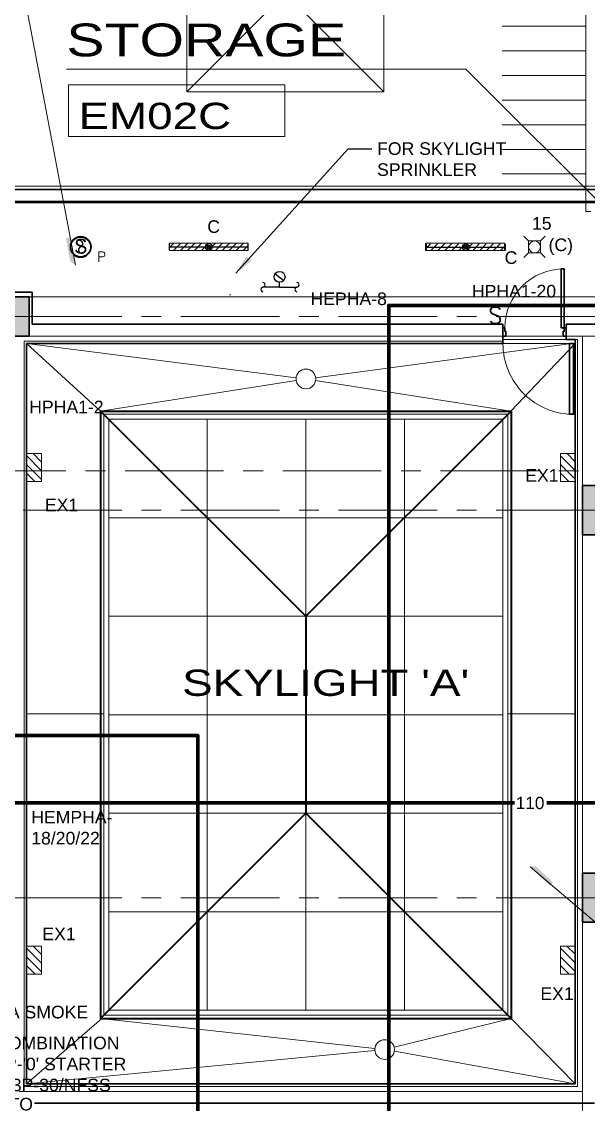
# Model space of a CAD drawing. Header units: inches. Extents: x -35176 to 0, y -3216 to 2257.
# Drawn here: x -23214 to -22869, y 541 to 1201 of the extents above; entities that cross this region are included whole.
import ezdxf
from ezdxf import colors
from ezdxf.entities.mleader import LeaderData, LeaderLine
from ezdxf.enums import TextEntityAlignment as Align
from ezdxf.math import Vec2, Vec3

# ---------------------------------------------------------------- set-up
doc = ezdxf.new("R2010")
doc.units = ezdxf.units.IN
doc.header["$LTSCALE"] = 48
doc.header["$MEASUREMENT"] = 0
doc.linetypes.add('A114$0$CENTER', pattern=[2, 1.25, -0.25, 0.25, -0.25])
doc.linetypes.add('HIDDEN', pattern=[0.375, 0.25, -0.125])
for name, color, linetype in [('0 @ 48', 7, 'Continuous'), ('0 @ 96', 7, 'Continuous'), ('A114$0$A-ANNO-PATT-13-14', 8, 'Continuous'), ('A114$0$A-ANNO-TEXT', 8, 'Continuous'), ('A114$0$A-AREA-IDEN', 8, 'Continuous'), ('A114$0$A-COLS-COLS13-14', 8, 'Continuous'), ('A114$0$A-DOOR', 8, 'Continuous'), ('A114$0$A-DOOR-FRAM', 8, 'Continuous'), ('A114$0$A-FLOR-SLAB', 8, 'Continuous'), ('A114$0$A-GRID-GRDP0-15', 8, 'Continuous'), ('A114$0$A-ROOF-CRTS', 8, 'Continuous'), ('A114$0$A-ROOF-RFDR', 8, 'Continuous'), ('A114$0$A-ROOF-SKYL', 8, 'Continuous'), ('A114$0$A-TRELLIS-FRAME', 8, 'Continuous'), ('A114$0$A-TRELLIS-FRAME-13-14_floor', 8, 'Continuous'), ('A114$0$A-TRELLIS-FRAME-15th_plan', 8, 'Continuous'), ('A114$0$A-WALL-FULL-EXTR', 8, 'Continuous'), ('A114$0$A-WALL-FULL-INTR', 8, 'Continuous'), ('A114$0$S-BEAM', 8, 'Continuous'), ('A114$0$tower crane', 8, 'Continuous'), ('A614$0$A-ROOF-SKYL', 8, 'Continuous'), ('A614$0$br614 - E-Lite', 3, 'Continuous'), ('A614$0$Level 30', 8, 'Continuous'), ('A614$0$Level 37', 8, 'Continuous'), ('E-Anno-Note', 6, 'Continuous'), ('E-Anno-Note-Lighting', 6, 'Continuous'), ('E-FIRE', 234, 'Continuous'), ('E-Lite', 53, 'Continuous'), ('E-Lite-Emer', 13, 'Continuous'), ('E-Lite-Exit', 13, 'Continuous'), ('E-Lite-Swch @ 96', 53, 'Continuous'), ('E-TEXT', 6, 'Continuous'), ('G-Anno', 6, 'Continuous'), ('M-Anno', 6, 'Continuous'), ('M-Anno-Note', 6, 'Continuous'), ('M-HVAC-text', 6, 'Continuous'), ('XREF', 7, 'Continuous')]:
    doc.layers.add(name, color=color, linetype=linetype)
doc.layers.add('E-Fire-Covr', color=240, linetype='Continuous', lineweight=70, plot=False)
doc.styles.add('A114$0$Arial', font='arial.ttf', dxfattribs={"height": 0.076839})
doc.styles.add('A114$0$style-Arial', font='arial.ttf')
doc.styles.add('A614$0$style-Arial', font='arial.ttf')
doc.styles.add('M08', font='arial.ttf', dxfattribs={"height": 7.68})
doc.styles.add('MAMEP ANNO', font='arial.ttf', dxfattribs={"height": 0.101562})
doc.styles.get("Standard").update_dxf_attribs({"font": 'simplex.shx'})
doc.dimstyles.new('STANDARD$7', dxfattribs={"dimtxt": 0.18, "dimasz": 0.125, "dimexe": 0.18, "dimexo": 0.06, "dimgap": 0.09, "dimtad": 0, "dimtih": 1, "dimtoh": 1, "dimdec": 4, "dimzin": 0, "dimdsep": 46, "dimtxsty": 'Standard', "dimcen": 0.09, "dimadec": 0, "dimazin": 0, "dimtfac": 1, "dimtdec": 4, "dimtofl": 0, "dimtmove": 0, "dimatfit": 3, "dimfxl": 1, "dimtolj": 1, "dimtzin": 0, "dimarcsym": 0})

# ---------------------------------------------------------------- blocks, each defined once
blk = doc.blocks.new('A114')
at = {"layer": 'A114$0$A-ANNO-PATT-13-14', "lineweight": 30, "extrusion": (0, 0, -1)}
blk.add_solid([(23209.0239, 1009.1489, 0), (23209.0239, 1033.1489, 0), (23233.0239, 1009.1489, 0), (23233.0239, 1033.1489, 0)], dxfattribs=at)
at = {"layer": 'A114$0$A-ANNO-PATT-13-14', "lineweight": 30}
for points in [[(-22872.0236, 918.1574), (-22860.0236, 918.1574), (-22872.0236, 888.1574), (-22860.0236, 888.1574)], [(-22872.0236, 682.1574), (-22860.0236, 682.1574), (-22872.0236, 652.1574), (-22860.0236, 652.1574)]]:
    blk.add_solid(points, dxfattribs=at)
at = {"layer": 'A114$0$A-ANNO-TEXT', "lineweight": 0, "flags": 128}
blk.add_lwpolyline([(-22815.1126, 631.9644), (-22840.3959, 631.9644), (-22904.0024, 685.9367)], dxfattribs=at)
at = {"layer": 'A114$0$A-ANNO-TEXT', "lineweight": 0, "extrusion": (0, 0, -1)}
blk.add_solid([(22904.3546, 686.2355), (22891.8241, 674.6058), (22900.405, 686.1689), (22890.0333, 676.5429)], dxfattribs=at)
blk.add_solid([(22904.3546, 686.2355), (22891.8241, 674.6058), (22900.405, 686.1689), (22890.0333, 676.5429)], dxfattribs=at)
at = {"layer": 'A114$0$A-AREA-IDEN', "lineweight": 13}
blk.add_line((-23186.2902, 1171.8746), (-23008.1534, 1171.8746), dxfattribs=at)
at = {"layer": 'A114$0$A-AREA-IDEN', "lineweight": 0}
for p in [(-23008.1534, 1171.8746), (-22812.9091, 1041.6041)]:
    blk.add_line(p, (-22943.1201, 1171.8746), dxfattribs=at)
at = {"layer": 'A114$0$A-AREA-IDEN', "lineweight": 0, "flags": 128}
blk.add_lwpolyline([(-23186.2902, 1339.4067), (-23235.3884, 1339.4067), (-23180.8203, 1052.5095)], dxfattribs=at)
at = {"layer": 'A114$0$A-AREA-IDEN', "lineweight": 0}
blk.add_solid([(-23180.8203, 1052.5095), (-23184.0146, 1069.3042), (-23183.9612, 1054.905), (-23186.6052, 1068.8062)], dxfattribs=at)
blk.add_solid([(-23180.8203, 1052.5095), (-23184.0146, 1069.3042), (-23183.9612, 1054.905), (-23186.6052, 1068.8062)], dxfattribs=at)
at = {"layer": 'A114$0$A-AREA-IDEN', "lineweight": 13}
blk.add_3dface([(-23185.0904, 1162.3578), (-23053.2141, 1162.3578), (-23053.2141, 1130.8283), (-23185.0904, 1130.8283)], dxfattribs=at)
at = {"layer": 'A114$0$A-COLS-COLS13-14', "lineweight": 0}
for p, q in [((-23193.0239, 1021.1697, 0), (-23249.0239, 1021.1697, 0)), ((-23192.2739, 1021.1697, 0), (-23248.2739, 1021.1697, 0)), ((-23233.6783, 667.1544), (-23206.1469, 667.1544)), ((-22888.1237, 667.1544), (-22841.3992, 667.1544))]:
    blk.add_line(p, q, dxfattribs=at)
at = {"layer": 'A114$0$A-COLS-COLS13-14', "lineweight": 30}
for points in [[(-23233.0239, 1033.1489, 0), (-23209.0239, 1033.1489, 0), (-23209.0239, 1009.1489, 0), (-23233.0239, 1009.1489, 0)], [(-22872.0236, 918.1574), (-22860.0236, 918.1574), (-22860.0236, 888.1574), (-22872.0236, 888.1574)], [(-22872.0236, 682.1574), (-22860.0236, 682.1574), (-22860.0236, 652.1574), (-22872.0236, 652.1574)]]:
    blk.add_3dface(points, dxfattribs=at)
at = {"layer": 'A114$0$A-DOOR', "lineweight": 0, "extrusion": (0, 0, -1)}
blk.add_arc((22883.2719, 1014.2343), 36, 0, 90, dxfattribs=at)
at = {"layer": 'A114$0$A-DOOR', "lineweight": 0}
blk.add_arc((-22877.4527, 1004.672), 43.0707, 180, 270.7797849, dxfattribs=at)
at = {"layer": 'A114$0$A-DOOR', "lineweight": 30}
for points in [[(-22883.2719, 1050.2343), (-22885.0219, 1050.2343), (-22885.0219, 1014.2343), (-22883.2719, 1014.2343)], [(-22879.9527, 1004.672), (-22877.4527, 1004.672), (-22877.4527, 961.672), (-22879.9527, 961.672)]]:
    blk.add_3dface(points, dxfattribs=at)
at = {"layer": 'A114$0$A-DOOR-FRAM', "lineweight": 30}
for p, q in [((-22920.5233, 1014.2345), (-22919.2723, 1014.2345)), ((-22920.5233, 1014.2345), (-22920.5233, 1013.8595)), ((-22920.5233, 1009.2345), (-22920.5233, 1009.6095)), ((-22918.6468, 1009.2345), (-22920.5233, 1009.2345)), ((-22919.2723, 1014.2345), (-22919.2723, 1012.2341)), ((-22919.2723, 1012.2341), (-22918.6468, 1012.2341)), ((-22918.6468, 1012.2341), (-22918.6468, 1009.2345)), ((-22883.2723, 1012.2341), (-22883.8978, 1012.2341)), ((-22883.8978, 1012.2341), (-22883.8978, 1009.2345)), ((-22883.8978, 1009.2345), (-22882.0213, 1009.2345)), ((-22882.0213, 1014.2345), (-22883.2723, 1014.2345)), ((-22883.2723, 1014.2345), (-22883.2723, 1012.2341)), ((-22882.0213, 1014.2345), (-22882.0213, 1013.8595)), ((-22882.0213, 1009.2345), (-22882.0213, 1009.6095))]:
    blk.add_line(p, q, dxfattribs=at)
at = {"layer": 'A114$0$A-DOOR-FRAM', "lineweight": 13}
for p, q in [((-22920.5233, 1013.8595), (-22920.3732, 1013.8595)), ((-22920.3732, 1009.6095), (-22920.5233, 1009.6095)), ((-22920.3732, 1014.0844), (-22919.4224, 1014.0844)), ((-22920.3732, 1014.0844), (-22920.3732, 1013.8595)), ((-22920.3732, 1009.3846), (-22920.3732, 1009.6095)), ((-22918.7969, 1009.3846), (-22920.3732, 1009.3846)), ((-22919.4224, 1014.0844), (-22919.4224, 1012.084)), ((-22919.4224, 1012.084), (-22918.7969, 1012.084)), ((-22918.7969, 1012.084), (-22918.7969, 1009.3846)), ((-22883.1222, 1012.084), (-22883.7477, 1012.084)), ((-22883.7477, 1012.084), (-22883.7477, 1009.3846)), ((-22883.7477, 1009.3846), (-22882.1714, 1009.3846)), ((-22882.1714, 1014.0844), (-22883.1222, 1014.0844)), ((-22883.1222, 1014.0844), (-22883.1222, 1012.084)), ((-22882.1714, 1014.0844), (-22882.1714, 1013.8595)), ((-22882.0213, 1013.8595), (-22882.1714, 1013.8595)), ((-22882.1714, 1009.3846), (-22882.1714, 1009.6095)), ((-22882.1714, 1009.6095), (-22882.0213, 1009.6095))]:
    blk.add_line(p, q, dxfattribs=at)
at = {"layer": 'A114$0$A-FLOR-SLAB', "lineweight": 0}
for p, q in [((-22922.8336, 1090.4865), (-23358.3986, 1090.4893)), ((-21420.5352, 1090.4901), (-22924.8335, 1090.4901))]:
    blk.add_line(p, q, dxfattribs=at)
at = {"layer": 'A114$0$A-GRID-GRDP0-15', "linetype": 'A114$0$CENTER', "lineweight": 0}
for p, q in [((-23884.5631, 1021.1697), (-20452.7577, 1021.1697)), ((-24110.5721, 927.1574), (-20437.5384, 927.1574)), ((-23884.5631, 903.1574), (-20364.9322, 903.1574)), ((-23884.5631, 667.1574), (-20368.7317, 667.1574))]:
    blk.add_line(p, q, dxfattribs=at)
at = {"layer": 'A114$0$A-ROOF-CRTS', "lineweight": 0}
for p, q in [((-23210.5236, 1004.672), (-23165.4371, 963.6034)), ((-23046.4262, 983.899), (-23210.5236, 1004.672)), ((-23034.5739, 983.915), (-22878.7027, 1004.672)), ((-22876.4527, 1004.672), (-22915.6161, 963.6034)), ((-23165.4371, 963.6034), (-23046.4017, 982.2184)), ((-22915.6161, 963.6034), (-23034.5954, 982.2106)), ((-23163.5233, 779.1713), (-23210.5236, 779.1713)), ((-22917.5233, 779.1713), (-22876.5233, 779.1713)), ((-23210.5236, 553.6713), (-23164.6864, 593.6034)), ((-22998.4876, 575.2911), (-23165.5233, 593.6034)), ((-22986.6974, 576.0722), (-22915.5233, 593.6034)), ((-22915.5678, 593.6034), (-22876.5231, 553.6707)), ((-22998.4958, 574.0628), (-23210.5236, 553.6713)), ((-22986.619, 573.57), (-22876.5231, 553.6707))]:
    blk.add_line(p, q, dxfattribs=at)
at = {"layer": 'A114$0$A-ROOF-RFDR', "lineweight": 13}
for centre in [(-23040.4737, 983.1454), (-22992.5233, 574.6372)]:
    blk.add_circle(centre, 6, dxfattribs=at)
at = {"layer": 'A114$0$A-ROOF-SKYL', "lineweight": 40}
for p, q in [((-23040.5233, 838.6034), (-23165.5233, 963.6034)), ((-23165.5233, 963.6034), (-22915.5233, 963.6034)), ((-23165.5233, 963.6034), (-23165.5233, 593.6034)), ((-23040.5233, 838.6034), (-22915.5233, 963.6034)), ((-22915.5233, 963.6034), (-22915.5233, 593.6034)), ((-23040.5233, 838.6034), (-23040.5233, 718.6034)), ((-23165.5233, 593.6034), (-23040.5233, 718.6034)), ((-22915.5233, 593.6034), (-23040.5233, 718.6034)), ((-23165.5233, 593.6034), (-22915.5233, 593.6034))]:
    blk.add_line(p, q, dxfattribs=at)
at = {"layer": 'A114$0$A-ROOF-SKYL', "lineweight": 0}
for p, q in [((-23160.5173, 958.5974), (-22920.5293, 958.5974)), ((-23160.5173, 958.5974), (-23160.5173, 598.6095)), ((-23100.5233, 958.5974), (-23100.5233, 598.6095)), ((-23040.5233, 958.5974), (-23040.5233, 838.6034)), ((-22980.5233, 958.5974), (-22980.5233, 598.6095)), ((-22920.5293, 958.5974), (-22920.5293, 598.6095)), ((-23160.5173, 898.6034), (-22920.5293, 898.6034)), ((-23160.5173, 838.6034), (-22920.5293, 838.6034)), ((-23040.5233, 778.6034), (-23160.5173, 778.6034)), ((-22920.5293, 778.6034), (-23040.5233, 778.6034)), ((-22920.5293, 718.6034), (-23160.5173, 718.6034)), ((-23040.5233, 598.6095), (-23040.5233, 718.6034)), ((-22920.5293, 658.6034), (-23160.5173, 658.6034)), ((-23160.5173, 598.6095), (-22920.5293, 598.6095))]:
    blk.add_line(p, q, dxfattribs=at)
at = {"layer": 'A114$0$A-TRELLIS-FRAME', "lineweight": 0}
for p, q in [((-22870.0197, 1100.4901, 352.9729), (-22870.0197, 1091.24, 352.9729)), ((-22870.0197, 1091.24, 352.9729), (-22870.0197, 1085.24, 352.9729)), ((-22870.0197, 1085.24, 352.9729), (-22867.0197, 1085.24, 352.9729))]:
    blk.add_line(p, q, dxfattribs=at)
at = {"layer": 'A114$0$A-TRELLIS-FRAME-13-14_floor', "lineweight": 0}
for p, q in [((-22921.0197, 1197.9901, 0), (-22870.0197, 1197.9901, 0)), ((-22921.0197, 1182.9901, 0), (-22870.0197, 1182.9901, 0)), ((-22921.0197, 1167.9901, 0), (-22870.0197, 1167.9901, 0)), ((-22921.0197, 1152.9901, 0), (-22870.0197, 1152.9901, 0)), ((-22921.0197, 1137.9901, 0), (-22870.0197, 1137.9901, 0)), ((-22921.0197, 1122.9901, 0), (-22870.0197, 1122.9901, 0)), ((-22921.0197, 1107.9901, 0), (-22870.0197, 1107.9901, 0))]:
    blk.add_line(p, q, dxfattribs=at)
at = {"layer": 'A114$0$A-TRELLIS-FRAME-15th_plan', "lineweight": 0}
blk.add_line((-22870.0197, 1100.4901, 0), (-22870.0197, 1400.4901, 0), dxfattribs=at)
at = {"layer": 'A114$0$A-WALL-FULL-EXTR', "lineweight": 13}
blk.add_line((-21410.5352, 1100.4769), (-23476.7492, 1100.4901), dxfattribs=at)
at = {"layer": 'A114$0$A-WALL-FULL-EXTR', "lineweight": 30}
for p, q in [((-21412.5352, 1098.4946), (-23476.7492, 1098.5077)), ((-23460.6126, 1091.24), (-21419.7852, 1091.24))]:
    blk.add_line(p, q, dxfattribs=at)
at = {"layer": 'A114$0$A-WALL-FULL-INTR', "lineweight": 30}
for p, q in [((-23315.4218, 1035.9197), (-23207.0239, 1035.9197)), ((-23207.0239, 1035.9197), (-23207.0239, 1016.422)), ((-22920.5233, 1016.422), (-23207.0239, 1016.422)), ((-22920.5233, 1007.172), (-22920.5233, 1016.422)), ((-22844.8979, 1016.422), (-22882.0213, 1016.422)), ((-22882.0213, 1007.172), (-22882.0213, 1016.422)), ((-23210.5236, 553.6713), (-23210.5236, 1004.672)), ((-22920.5233, 1004.672), (-23210.5236, 1004.672)), ((-22920.5233, 1004.672), (-22920.5233, 1007.172)), ((-22882.0213, 1007.172), (-22876.5236, 1007.172)), ((-22876.5236, 1007.172), (-22876.5231, 553.6707)), ((-23210.5236, 553.6713), (-22876.5231, 553.6707)), ((-23222.2736, 541.9213), (-23211.8989, 541.9213)), ((-23211.8989, 541.9213), (-23211.8987, 379.1574)), ((-23207.0239, 541.9213), (-23207.0234, 213.3238)), ((-23207.0239, 541.9213), (-22864.7731, 541.9207))]:
    blk.add_line(p, q, dxfattribs=at)
at = {"layer": 'A114$0$A-WALL-FULL-INTR', "lineweight": 0}
for p, q in [((-23212.0236, 552.1713), (-23212.0236, 1006.172)), ((-22920.5233, 1006.172), (-23212.0236, 1006.172)), ((-22920.5233, 1007.172), (-22882.0213, 1007.172)), ((-22920.5233, 1004.672), (-22876.4527, 1004.672)), ((-22881.9273, 1007.172), (-22879.4273, 1007.172)), ((-22876.5236, 1007.172), (-22875.0236, 1007.172)), ((-22875.0236, 1007.172), (-22875.0231, 552.1707)), ((-23212.0236, 552.1713), (-22875.0231, 552.1707))]:
    blk.add_line(p, q, dxfattribs=at)
at = {"layer": 'A114$0$S-BEAM', "lineweight": 13}
blk.add_line((-22743.0127, 1033.1645), (-23209.0239, 1033.1645), dxfattribs=at)
at = {"layer": 'A114$0$S-BEAM', "lineweight": 0}
for p, q in [((-22872.0236, 918.1574), (-22872.0236, 1009.1645)), ((-22872.0236, 537.1631), (-22872.0236, 912.1573)), ((-23215.0236, 549.1713), (-22872.0236, 549.1707))]:
    blk.add_line(p, q, dxfattribs=at)
at = {"layer": 'A114$0$S-BEAM', "lineweight": 0, "flags": 128}
blk.add_lwpolyline([(-22757.5235, 1009.1645), (-23233.0239, 1009.1645)], dxfattribs=at)
at = {"layer": 'A114$0$tower crane', "lineweight": 0}
for p, q in [((-23113.0236, 1278.128), (-23113.0236, 1158.128)), ((-23113.0236, 1278.128), (-22993.0236, 1158.128)), ((-22993.0236, 1278.128), (-23113.0236, 1158.128)), ((-22993.0236, 1278.128), (-22993.0236, 1158.128)), ((-23113.0236, 1158.128), (-22993.0236, 1158.128))]:
    blk.add_line(p, q, dxfattribs=at)
at = {"layer": 'A114$0$A-ANNO-TEXT', "lineweight": 70, "style": 'A114$0$style-Arial', "width": 1.246875}
blk.add_text("SKYLIGHT 'A'", height=15.999998, dxfattribs=at).set_placement((-23115.8236, 806.0865), align=Align.TOP_LEFT)
at = {"layer": 'A114$0$A-AREA-IDEN', "lineweight": 13, "attachment_point": 7, "line_spacing_factor": 0.6, "style": 'A114$0$Arial'}
for s, insert, char_height in [('{\\W1.2469;STORAGE}', (-23186.2912, 1179.3536), 19.999996), ('\\H1x;\\W1.24688;EM02C', (-23178.9063, 1135.1377), 15.999998)]:
    blk.add_mtext(s, dxfattribs=dict(at, insert=insert, char_height=char_height))
blk = doc.blocks.new('*U238')
at = {"layer": 'E-FIRE', "color": 234, "linetype": 'Continuous', "lineweight": -3}
blk.add_circle((0, 0), 6, dxfattribs=at)
for centre, start, end in [((-0.67, 1.89), 289.53138, 100.69397), ((0.67, -1.89), 109.53138, 280.69397)]:
    blk.add_arc(centre, 2, start, end, dxfattribs=at)
blk.add_text('P', height=6, dxfattribs=at).set_placement((12.75, -6), align=Align.MIDDLE_CENTER)
blk = doc.blocks.new('A$C5D3D769B')
at = {"layer": 'E-FIRE'}
for p, q in [((0.184, 0.233), (0.295, 0.147)), ((0.242, 0.06), (0.242, 0.122))]:
    blk.add_line(p, q, dxfattribs=at)
at = {"layer": 'E-FIRE', "linetype": 'HIDDEN'}
for q in [(0.027, 0.06), (0.466, 0.06)]:
    blk.add_line((0.242, 0.06), q, dxfattribs=at)
at = {"layer": 'E-FIRE'}
blk.add_circle((0.242, 0.193), 0.0702, dxfattribs=at)
for centre, start, end in [((0.03, 0.03), 95.5484, 264.4516), ((0.024, 0.09), 275.5484, 84.4516), ((0.469, 0.03), 95.5484, 264.4516), ((0.463, 0.09), 275.5484, 84.4516)]:
    blk.add_arc(centre, 0.0301, start, end, dxfattribs=at)
blk = doc.blocks.new('*U247')
for p, q in [((-0.1, 0.05), (0.1, 0.05)), ((0.02, 0.09), (-0.02, 0.14)), ((0, 0.08), (0, 0.05))]:
    blk.add_line(p, q)
blk.add_circle((0, 0.12), 0.0334)
for centre, start, end in [((-0.1, 0.04), 95.54842, 264.45158), ((-0.11, 0.07), 275.54842, 84.45158), ((0.11, 0.04), 95.54842, 264.45158), ((0.1, 0.07), 275.54842, 84.45158)]:
    blk.add_arc(centre, 0.0143, start, end)
blk = doc.blocks.new('LTG-Switch-Anno')
at = {"color": 0, "linetype": 'ByBlock'}
blk.add_text('S', height=0.1042, dxfattribs=at).set_placement((0, -0.1094), align=Align.CENTER)
at = {"color": 6, "style": 'MAMEP ANNO'}
blk.add_attdef('SUB', (0.0521, -0.125), '', height=0.0729, dxfattribs=at)
blk = doc.blocks.new('FA-StrobeSymbol-Anno')
at = {"color": 0, "linetype": 'ByBlock'}
for p, q in [((-0.044, 0.044), (-0.074, 0.074)), ((0.044, 0.044), (0.074, 0.074)), ((-0.044, -0.044), (-0.074, -0.074)), ((0.044, -0.044), (0.074, -0.074))]:
    blk.add_line(p, q, dxfattribs=at)
blk.add_circle((0, 0), 0.0403, dxfattribs=at)
blk = doc.blocks.new('*U644')
at = {"layer": '0 @ 48', "color": 0, "linetype": 'ByBlock', "xscale": 24, "yscale": 24, "zscale": 24}
blk.add_blockref('FA-StrobeSymbol-Anno', (0, 4), dxfattribs=at)
at = {"layer": '0 @ 96', "color": 0, "linetype": 'ByBlock', "xscale": 48, "yscale": 48, "zscale": 48}
blk.add_blockref('FA-StrobeSymbol-Anno', (0, 4), dxfattribs=at)
blk = doc.blocks.new('FA-Speaker-Anno')
at = {"color": 0, "linetype": 'ByBlock'}
for p, q in [((0.0833, 0), (0.1562, 0.0417)), ((0.1562, -0.0417), (0.0833, 0)), ((0.1562, 0.0417), (0.1562, -0.0417))]:
    blk.add_line(p, q, dxfattribs=at)
blk.add_lwpolyline([(0, 0.0417), (0.0833, 0.0417), (0.0833, -0.0417), (0, -0.0417)], close=True, dxfattribs=at)
blk = doc.blocks.new('*U645')
at = {"layer": '0 @ 48', "color": 0, "linetype": 'ByBlock', "xscale": 48, "yscale": 48, "zscale": 48, "rotation": 90}
blk.add_blockref('FA-Speaker-Anno', (0, 2), dxfattribs=at)
at = {"layer": '0 @ 96', "color": 0, "linetype": 'ByBlock', "xscale": 96, "yscale": 96, "zscale": 96, "rotation": 90}
blk.add_blockref('FA-Speaker-Anno', (0, 0), dxfattribs=at)
blk = doc.blocks.new('*U282')
at = {"layer": 'E-Fire-Covr'}
blk.add_lwpolyline([(10.15, 322), (318, 322), (318, -314), (-318, -314), (-318, 322), (-9.51, 322)], dxfattribs=at)
for name in ['*U645', '*U644']:
    blk.add_blockref(name, (0, 0))
at = {"color": 6, "style": 'MAMEP ANNO'}
for s, p in [('110', (10.55, 11.08)), ('(C)', (10.55, -3.78))]:
    blk.add_text(s, height=7.5, dxfattribs=at).set_placement(p)
at = {"layer": 'E-Fire-Covr', "style": 'MAMEP ANNO'}
blk.add_text('110', height=7.5, dxfattribs=at).set_placement((0, 322), align=Align.MIDDLE_CENTER)
blk = doc.blocks.new('LFIND4')
for p, q in [((-24, 2), (-24, -2)), ((24, 0), (-24, 0)), ((24, 2), (24, -2))]:
    blk.add_line(p, q)
for radius in [2, 1.12, 0.5]:
    blk.add_circle((0, 0), radius)
blk = doc.blocks.new('*U648')
at = {"layer": '0 @ 48', "color": 0, "linetype": 'ByBlock', "xscale": 24, "yscale": 24, "zscale": 24}
blk.add_blockref('FA-StrobeSymbol-Anno', (0, 4), dxfattribs=at)
at = {"layer": '0 @ 96', "color": 0, "linetype": 'ByBlock', "xscale": 48, "yscale": 48, "zscale": 48}
blk.add_blockref('FA-StrobeSymbol-Anno', (0, 4), dxfattribs=at)
blk = doc.blocks.new('*U649')
at = {"layer": '0 @ 48', "color": 0, "linetype": 'ByBlock', "xscale": 48, "yscale": 48, "zscale": 48, "rotation": 90}
blk.add_blockref('FA-Speaker-Anno', (0, 2), dxfattribs=at)
at = {"layer": '0 @ 96', "color": 0, "linetype": 'ByBlock', "xscale": 96, "yscale": 96, "zscale": 96, "rotation": 90}
blk.add_blockref('FA-Speaker-Anno', (0, 0), dxfattribs=at)
blk = doc.blocks.new('*U284')
at = {"layer": 'E-Fire-Covr'}
blk.add_lwpolyline([(-7.21, 540), (-270, 540), (-270, 0), (270, 0), (270, 540), (7.29, 540)], dxfattribs=at)
for name in ['*U649', '*U648']:
    blk.add_blockref(name, (0, 0))
at = {"color": 6, "style": 'MAMEP ANNO'}
blk.add_text('75', height=7.5, dxfattribs=at).set_placement((7.95, 8))
at = {"layer": 'E-Fire-Covr', "style": 'MAMEP ANNO'}
blk.add_text('75', height=7.5, dxfattribs=at).set_placement((0, 540), align=Align.MIDDLE_CENTER)
blk = doc.blocks.new('A614')
at = {"layer": 'A614$0$A-ROOF-SKYL', "lineweight": 0}
for p, q in [((-23163.52, 961.6), (-22917.52, 961.6)), ((-23163.52, 961.6), (-23163.52, 595.6)), ((-23040.52, 838.6), (-23163.52, 961.6)), ((-23160.52, 958.6), (-22920.53, 958.6)), ((-23160.52, 958.6), (-23160.52, 598.61)), ((-23100.52, 958.6), (-23100.52, 598.61)), ((-23040.52, 838.6), (-22917.52, 961.6)), ((-23040.52, 958.6), (-23040.52, 838.6)), ((-22980.52, 958.6), (-22980.52, 598.61)), ((-22920.53, 958.6), (-22920.53, 598.61)), ((-22917.52, 961.6), (-22917.52, 595.6)), ((-23160.52, 898.6), (-22920.53, 898.6)), ((-23160.52, 838.6), (-22920.53, 838.6)), ((-23040.52, 838.6), (-23040.52, 718.6)), ((-23040.52, 778.6), (-23160.52, 778.6)), ((-22920.53, 778.6), (-23040.52, 778.6)), ((-23163.52, 595.6), (-23040.52, 718.6)), ((-22920.53, 718.6), (-23160.52, 718.6)), ((-22917.52, 595.6), (-23040.52, 718.6)), ((-23040.52, 598.61), (-23040.52, 718.6)), ((-22920.53, 658.6), (-23160.52, 658.6)), ((-23163.52, 595.6), (-22917.52, 595.6)), ((-23160.52, 598.61), (-22920.53, 598.61))]:
    blk.add_line(p, q, dxfattribs=at)
at = {"layer": 'A614$0$br614 - E-Lite', "lineweight": 13}
for points in [[(-23123.59, 1065.83), (-23075.59, 1065.83), (-23075.59, 1061.33), (-23123.59, 1061.33)], [(-22967.59, 1065.83), (-22919.59, 1065.83), (-22919.59, 1061.33), (-22967.59, 1061.33)], [(-23201.52, 920.67), (-23201.52, 937.67), (-23210.52, 937.67), (-23210.52, 920.67)], [(-22885.52, 920.67), (-22885.52, 937.67), (-22876.52, 937.67), (-22876.52, 920.67)], [(-23201.52, 637.67), (-23201.52, 620.67), (-23210.52, 620.67), (-23210.52, 637.67)], [(-22885.52, 637.67), (-22885.52, 620.67), (-22876.52, 620.67), (-22876.52, 637.67)]]:
    blk.add_3dface(points, dxfattribs=at)
at = {"layer": 'A614$0$Level 30', "lineweight": 30}
blk.add_circle((-23177.59, 1063.58), 6.29, dxfattribs=at)
at = {"layer": 'A614$0$Level 37', "lineweight": 0, "extrusion": (0, 0, -1)}
for p, q in [((-22904.87, 1067.18), (-22907.73, 1070.04)), ((-22897.67, 1067.18), (-22894.81, 1070.04)), ((-22904.87, 1059.98), (-22907.73, 1057.12)), ((-22897.67, 1059.98), (-22894.81, 1057.12))]:
    blk.add_line(p, q, dxfattribs=at)
blk.add_circle((22901.27, 1063.58), 3.6, dxfattribs=at)
at = {"layer": 'A614$0$Level 37', "lineweight": 0}
blk.add_3dface([(-22904.87, 1067.18), (-22897.67, 1067.18), (-22897.67, 1059.98), (-22904.87, 1059.98)], dxfattribs=at)
at = {"layer": 'A614$0$Level 30', "lineweight": 30, "style": 'A614$0$style-Arial', "width": 0.95}
blk.add_text('S', height=9, dxfattribs=at).set_placement((-23181.5, 1059.51))
blk = doc.blocks.new('*U303')
at = {"color": 0, "linetype": 'ByBlock'}
for p, q in [((-7, 7), (7, -7)), ((7, 7), (-7, -7)), ((-4.79, -5.1), (4.79, -5.1)), ((-4.38, -4.38), (4.37, -4.38)), ((-3.87, -5.83), (3.87, -5.83)), ((-3.65, -3.65), (3.65, -3.65)), ((-2.92, -2.92), (2.92, -2.92)), ((-2.44, -6.56), (2.44, -6.56)), ((-2.19, -2.19), (2.19, -2.19)), ((-1.46, -1.46), (1.46, -1.46)), ((-0.73, -0.73), (0.73, -0.73))]:
    blk.add_line(p, q, dxfattribs=at)
blk.add_circle((0, 0), 7, dxfattribs=at)
at = {"color": 21, "linetype": 'ByBlock'}
ml = blk.add_multileader_mtext('Standard', dxfattribs=at)
ml.set_content('', color=21, style='MAMEP ANNO')
ml.set_leader_properties(color=256)
ml.build(insert=Vec2(0, 0))
ml.multileader.update_dxf_attribs({"has_dogleg": 0, "text_right_attachment_type": 3, "dogleg_length": 3.84, "arrow_head_size": 7.5, "scale": 96})
ctx = ml.context
ctx.base_point, ctx.scale, ctx.char_height, ctx.arrow_head_size, ctx.landing_gap_size, ctx.plane_origin = Vec3(-4.93, -11.25), 96, 7.5, 7.5, 3.75, Vec3(12.43, -11.25)
ctx.right_attachment, ctx.text_align_type = 3, 2
notes = []
notes.append((ctx, [(0, (1, 1, 0), (371.57, -11.25), (-1, 0), 369, [(0, [(12.43, -11.25)], 0, [])])]))
ctx.mtext.insert, ctx.mtext.text_direction, ctx.mtext.alignment, ctx.mtext.flow_direction, ctx.mtext.extrusion = Vec3(-1.18, -7.5), Vec3(-1, 0), 3, 5, Vec3(0, 0, -1)
for ctx, leaders in notes:
    for number, flags, end, landing, length, lines in leaders:
        leader = LeaderData()
        leader.index, (leader.has_last_leader_line, leader.has_dogleg_vector, leader.attachment_direction) = number, flags
        leader.last_leader_point, leader.dogleg_vector, leader.dogleg_length = Vec3(end), Vec3(landing), length
        for number, points, colour, breaks in lines:
            line = LeaderLine()
            line.index, line.vertices, line.color, line.breaks = number, Vec3.list(points), colors.encode_raw_color(colour), breaks
            leader.lines.append(line)
        ctx.leaders.append(leader)

msp = doc.modelspace()

# ---------------------------------------------------------------- hatches: boundary and pattern name
at = {"layer": 'E-Lite-Emer'}
h = msp.add_hatch(dxfattribs=at)
h.set_pattern_fill('ANSI31', color=256, scale=24, style=0)
h.set_pattern_definition([(45, (-21003.9982, -1658.146), (-2.1213203, 2.1213203), [])])
h.paths.add_polyline_path([(-23123.52, 1061.6), (-23075.52, 1061.6), (-23075.52, 1065.6), (-23123.52, 1065.6)])
h = msp.add_hatch(dxfattribs=at)
h.set_pattern_fill('ANSI31', color=256, scale=24, style=0)
h.set_pattern_definition([(45, (-20847.5, -1658.301), (-2.1213203, 2.1213203), [])])
h.paths.add_polyline_path([(-22967.03, 1061.45), (-22919.03, 1061.45), (-22919.03, 1065.45), (-22967.03, 1065.45)])
h = msp.add_hatch(dxfattribs=at)
h.set_pattern_fill('ANSI31', color=256, scale=30, angle=-90)
h.set_pattern_definition([(315, (-24280.1665, -22171.7302), (2.6516504, 2.6516504), [])])
h.paths.add_polyline_path([(-23201.56, 937.69), (-23201.56, 920.69), (-23210.56, 920.69), (-23210.56, 937.69)])
h = msp.add_hatch(dxfattribs=at)
h.set_pattern_fill('ANSI31', color=256, scale=30, angle=-90)
h.set_pattern_definition([(315, (-23955.128, -22171.7444), (2.6516504, 2.6516504), [])])
h.paths.add_polyline_path([(-22876.52, 937.67), (-22876.52, 920.67), (-22885.52, 920.67), (-22885.52, 937.67)])
h = msp.add_hatch(dxfattribs=at)
h.set_pattern_fill('ANSI31', color=256, scale=30, angle=-90)
h.set_pattern_definition([(315, (-24280.1665, -22471.731), (2.6516504, 2.6516504), [])])
h.paths.add_polyline_path([(-23201.56, 637.69), (-23201.56, 620.69), (-23210.56, 620.69), (-23210.56, 637.69)])
h = msp.add_hatch(dxfattribs=at)
h.set_pattern_fill('ANSI31', color=256, scale=30, angle=-90)
h.set_pattern_definition([(315, (-23955.1657, -22471.731), (2.6516504, 2.6516504), [])])
h.paths.add_polyline_path([(-22876.56, 637.69), (-22876.56, 620.69), (-22885.56, 620.69), (-22885.56, 637.69)])

# ---------------------------------------------------------------- block references
at = {"layer": 'E-FIRE', "color": 234, "linetype": 'Continuous', "lineweight": -3}
for name, p in [('*U238', (-23177.59, 1063.58)), ('*U247', (-23086.63, 1034.36))]:
    msp.add_blockref(name, p, dxfattribs=at)
at = {"layer": 'E-FIRE', "color": 234, "linetype": 'Continuous', "lineweight": -3, "xscale": 47.12588122427778, "yscale": 47.12588122427778, "zscale": 47.12588122427778}
msp.add_blockref('A$C5D3D769B', (-23067.87, 1036.25), dxfattribs=at)
at = {"layer": 'E-FIRE'}
for name, p in [('*U282', (-22672.03, 705.97)), ('*U284', (-23376.23, 225.89)), ('*U282', (-22903.99, 402.86))]:
    msp.add_blockref(name, p, dxfattribs=at)
at = {"layer": 'E-Lite', "rotation": 180}
for p in [(-23099.52, 1063.6), (-22943.03, 1063.45)]:
    msp.add_blockref('LFIND4', p, dxfattribs=at)
at = {"layer": 'E-Lite-Exit'}
msp.add_blockref('*U303', (-23433.75, 1062.97), dxfattribs=at)
at = {"layer": 'E-Lite-Swch @ 96', "xscale": 96, "yscale": 96, "zscale": 96}
msp.add_blockref('LTG-Switch-Anno', (-22925.18, 1027.41, 0), dxfattribs=at)
at = {"layer": 'XREF'}
for name in ['A114', 'A614']:
    msp.add_blockref(name, (0, 0), dxfattribs=at)

# ---------------------------------------------------------------- texts
at = {"layer": 'E-TEXT', "style": 'M08'}
for s, p in [('C', (-23100.5, 1072.11)), ('(C)', (-22892.75, 1061.01)), ('C', (-22919.48, 1053.21)), ('HEPHA-8', (-23037.66, 1028.13)), ('HPHA1-20', (-22939.42, 1032.77, 0)), ('HPHA1-2', (-23208.93, 962.23))]:
    msp.add_text(s, height=7.68, dxfattribs=at).set_placement(p)
at = {"layer": 'E-TEXT', "insert": (-22997.13, 1127.3), "char_height": 7.68, "attachment_point": 1, "style": 'M08'}
msp.add_mtext_dynamic_manual_height_columns('FOR SKYLIGHT\\PSPRINKLER', width=113.4772, gutter_width=1, heights=[0], dxfattribs=at)
at = {"layer": 'E-TEXT', "insert": (-23207.69, 720.05), "char_height": 7.68, "width": 46.2642, "attachment_point": 1, "style": 'M08'}
msp.add_mtext('HEMPHA-\\P18/20/22', dxfattribs=at)
at = {"layer": 'G-Anno', "char_height": 7.68, "attachment_point": 1, "style": 'M08'}
for insert in [(-22906.93, 928.22), (-23199.38, 910.26), (-23200.92, 648.95), (-22897.71, 612.56)]:
    msp.add_mtext_dynamic_manual_height_columns('EX1', width=23.1024, gutter_width=1, heights=[0], dxfattribs=dict(at, insert=insert))
at = {"layer": 'M-Anno', "style": 'M08'}
msp.add_text('15', height=7.68, dxfattribs=at).set_placement((-22902.82, 1074.07))

# ---------------------------------------------------------------- leaders
at = {"layer": 'E-Anno-Note'}
ml = msp.add_multileader_mtext('Standard', dxfattribs=at)
ml.set_content('LOCATED AT PENTHOUSE LEVEL', color=256, style='MAMEP ANNO')
ml.set_leader_properties(color=256, linetype='Continuous')
ml.build(insert=Vec2(0, 0))
ml.multileader.update_dxf_attribs({"has_dogleg": 0, "text_right_attachment_type": 3, "dogleg_length": 3.84, "arrow_head_size": 12, "scale": 96})
ctx = ml.context
ctx.base_point, ctx.scale, ctx.char_height, ctx.arrow_head_size, ctx.landing_gap_size, ctx.plane_origin = Vec3(-23436.14, 1178.1), 96, 7.68, 12, 3.75, Vec3(-23457.08, 1103.19)
ctx.right_attachment = 3
notes = []
notes.append((ctx, [(1, (1, 1, 0), (-22957.7, 1165.03), (-1, 0), 369, [(0, [(-23465.11, 1052.18), (-23443.33, 1178.1)], 0, []), (1, [(-23343.6, 1041.82), (-23324.34, 1165.03)], 0, [])])]))
ctx.mtext.insert, ctx.mtext.width, ctx.mtext.flow_direction = Vec3(-23432.39, 1182.01), 134.1946, 5
ml = msp.add_multileader_mtext('Standard', dxfattribs=at)
ml.set_content('LOCATED AT PENTHOUSE LEVEL', color=256, style='MAMEP ANNO')
ml.set_leader_properties(color=256, linetype='Continuous')
ml.build(insert=Vec2(0, 0))
ml.multileader.update_dxf_attribs({"has_dogleg": 0, "text_right_attachment_type": 3, "dogleg_length": 3.84, "arrow_head_size": 12, "scale": 96})
ctx = ml.context
ctx.base_point, ctx.scale, ctx.char_height, ctx.arrow_head_size, ctx.landing_gap_size, ctx.plane_origin = Vec3(-22586.76, 836.58), 96, 7.68, 12, 3.75, Vec3(-22616.76, 806)
ctx.right_attachment = 3
notes.append((ctx, [(0, (1, 1, 0), (-22955.76, 836.58), (1, 0), 369, [(0, [(-22627.96, 858.8), (-22606.8, 836.64)], 0, [])])]))
ctx.mtext.insert, ctx.mtext.width, ctx.mtext.flow_direction = Vec3(-22583.01, 840.49), 134.1946, 5
ml = msp.add_multileader_mtext('Standard', dxfattribs=at)
ml.set_content('LOCATED AT PENTHOUSE LEVEL', color=256, style='MAMEP ANNO')
ml.set_leader_properties(color=256, linetype='Continuous')
ml.build(insert=Vec2(0, 0))
ml.multileader.update_dxf_attribs({"has_dogleg": 0, "text_right_attachment_type": 3, "dogleg_length": 3.84, "arrow_head_size": 12, "scale": 96})
ctx = ml.context
ctx.base_point, ctx.scale, ctx.char_height, ctx.arrow_head_size, ctx.landing_gap_size, ctx.plane_origin = Vec3(-24060.64, 766.53), 96, 7.68, 12, 3.75, Vec3(-24109.06, 695.14)
ctx.right_attachment = 3
notes.append((ctx, [(1, (1, 1, 0), (-23582.2, 753.45), (-1, 0), 369, [(1, [(-23875.05, 712.86), (-23919.16, 753.45)], 0, [])])]))
ctx.mtext.insert, ctx.mtext.width, ctx.mtext.flow_direction = Vec3(-24056.89, 770.43), 134.1946, 5
ml = msp.add_multileader_mtext('Standard', dxfattribs=at)
ml.set_content("COMBINATION\\P3P-'0' STARTER \\P& 3P-30/NFSS", color=256, style='MAMEP ANNO')
ml.set_leader_properties(color=256, linetype='Continuous')
ml.build(insert=Vec2(0, 0))
ml.multileader.update_dxf_attribs({"has_dogleg": 0, "text_right_attachment_type": 3, "dogleg_length": 3.84, "arrow_head_size": 12, "scale": 96})
ctx = ml.context
ctx.base_point, ctx.scale, ctx.char_height, ctx.arrow_head_size, ctx.landing_gap_size, ctx.plane_origin = Vec3(-23233.4, 578.56), 96, 7.68, 12, 3.75, Vec3(-23244.2, 601.83)
ctx.right_attachment = 3
notes.append((ctx, [(1, (1, 1, 0), (-23602.4, 578.56), (1, 0), 369, [(0, [(-23279.19, 630.01), (-23238.31, 578.42)], 0, [])])]))
ctx.mtext.insert, ctx.mtext.flow_direction = Vec3(-23229.65, 582.49), 5
ml = msp.add_multileader_mtext('Standard', dxfattribs=at)
ml.set_content('RA SMOKE', color=256, style='MAMEP ANNO')
ml.set_leader_properties(color=256, linetype='Continuous')
ml.build(insert=Vec2(0, 0))
ml.multileader.update_dxf_attribs({"has_dogleg": 0, "text_right_attachment_type": 3, "dogleg_length": 3.84, "arrow_head_size": 12, "scale": 96})
ctx = ml.context
ctx.base_point, ctx.scale, ctx.char_height, ctx.arrow_head_size, ctx.landing_gap_size, ctx.plane_origin = Vec3(-23233.4, 597.42), 96, 7.68, 12, 3.75, Vec3(-23244.2, 620.69)
ctx.right_attachment = 3
notes.append((ctx, [(1, (1, 1, 0), (-23602.4, 597.42), (1, 0), 369, [(0, [(-23244.2, 620.69), (-23238.31, 597.28)], 0, [])])]))
ctx.mtext.insert, ctx.mtext.flow_direction = Vec3(-23229.65, 601.32), 5
at = {"layer": 'E-TEXT'}
msp.add_leader([(-23083.16, 1047.63), (-23014.66, 1123.4), (-23000.25, 1123.4)], dimstyle='STANDARD$7', override={"dimscale": 96, "dimgap": 0.09, "dimtad": 0}, dxfattribs=at)
at = {"layer": 'M-Anno-Note'}
ml = msp.add_multileader_mtext('Standard', dxfattribs=at)
ml.set_content('{\\L2-EUH-PH-7}', color=256, style='MAMEP ANNO')
ml.set_leader_properties(color=256, linetype='Continuous')
ml.build(insert=Vec2(0, 0))
ml.multileader.update_dxf_attribs({"has_dogleg": 0, "text_right_attachment_type": 3, "dogleg_length": 3.84, "arrow_head_size": 6, "scale": 48})
ctx = ml.context
ctx.base_point, ctx.scale, ctx.char_height, ctx.arrow_head_size, ctx.landing_gap_size, ctx.plane_origin = Vec3(-22726.64, 1081.93), 48, 4.875, 6, 1.88, Vec3(-22734.01, 1067.33)
ctx.right_attachment = 3
notes.append((ctx, [(0, (1, 1, 0), (-22911.14, 1081.93), (1, 0), 184.5, [(0, [(-22757.42, 1078.11), (-22729.3, 1081.93)], 0, [])])]))
ctx.mtext.insert, ctx.mtext.flow_direction = Vec3(-22724.76, 1084.85), 5
ml = msp.add_multileader_mtext('Standard', dxfattribs=at)
ml.set_content('{\\L2-EUH-PH-6}', color=256, style='MAMEP ANNO')
ml.set_leader_properties(color=256, linetype='Continuous')
ml.build(insert=Vec2(0, 0))
ml.multileader.update_dxf_attribs({"has_dogleg": 0, "text_right_attachment_type": 3, "dogleg_length": 3.84, "arrow_head_size": 6, "scale": 48})
ctx = ml.context
ctx.base_point, ctx.scale, ctx.char_height, ctx.arrow_head_size, ctx.landing_gap_size, ctx.plane_origin = Vec3(-22835.14, 1078), 48, 4.875, 6, 1.88, Vec3(-22842.51, 1063.4)
ctx.right_attachment = 3
notes.append((ctx, [(0, (1, 1, 0), (-23019.64, 1078), (1, 0), 184.5, [(0, [(-22853.41, 1052.5), (-22837.81, 1078)], 0, [])])]))
ctx.mtext.insert, ctx.mtext.flow_direction = Vec3(-22833.26, 1080.92), 5
at = {"layer": 'M-HVAC-text'}
ml = msp.add_multileader_mtext('Standard', dxfattribs=at)
ml.set_content('{\\L2-EUH-PH-1}', color=256, style='M08')
ml.set_leader_properties(color=256)
ml.build(insert=Vec2(0, 0))
ml.multileader.update_dxf_attribs({"has_dogleg": 0, "text_left_attachment_type": 2, "text_right_attachment_type": 2, "dogleg_length": 3.84, "arrow_head_size": 7.69})
ctx = ml.context
ctx.base_point, ctx.char_height, ctx.arrow_head_size, ctx.landing_gap_size, ctx.plane_origin = Vec3(-23317.75, 983.83), 7.68, 7.69, 4, Vec3(-23320.37, 949.75)
ctx.left_attachment, ctx.right_attachment, ctx.text_align_type = 2, 2, 2
notes.append((ctx, [(0, (0, 0, 0), (0, 0), (1, 0), 1, [])]))
ctx.mtext.insert, ctx.mtext.alignment, ctx.mtext.flow_direction = Vec3(-23255.82, 988.45), 3, 5
ml = msp.add_multileader_mtext('Standard', dxfattribs=at)
ml.set_content('{\\L2-AHU-PH-1}', color=256, style='M08')
ml.set_leader_properties(color=256)
ml.build(insert=Vec2(0, 0))
ml.multileader.update_dxf_attribs({"has_dogleg": 0, "text_left_attachment_type": 2, "text_right_attachment_type": 2, "dogleg_length": 3.84, "arrow_head_size": 7.69})
ctx = ml.context
ctx.base_point, ctx.char_height, ctx.arrow_head_size, ctx.landing_gap_size, ctx.plane_origin = Vec3(-23298.69, 755.99), 7.68, 7.69, 4, Vec3(-23313.18, 730.43)
ctx.left_attachment, ctx.right_attachment, ctx.text_align_type = 2, 2, 2
notes.append((ctx, [(0, (0, 0, 0), (0, 0), (1, 0), 1, [])]))
ctx.mtext.insert, ctx.mtext.alignment, ctx.mtext.flow_direction = Vec3(-23236.77, 760.61), 3, 5
for ctx, leaders in notes:
    for number, flags, end, landing, length, lines in leaders:
        leader = LeaderData()
        leader.index, (leader.has_last_leader_line, leader.has_dogleg_vector, leader.attachment_direction) = number, flags
        leader.last_leader_point, leader.dogleg_vector, leader.dogleg_length = Vec3(end), Vec3(landing), length
        for number, points, colour, breaks in lines:
            line = LeaderLine()
            line.index, line.vertices, line.color, line.breaks = number, Vec3.list(points), colors.encode_raw_color(colour), breaks
            leader.lines.append(line)
        ctx.leaders.append(leader)

# ---------------------------------------------------------------- next in the draw order: texts
at = {"layer": 'E-Anno-Note-Lighting', "insert": (-23277.61, 545.23), "char_height": 7.6875, "width": 71.8956, "attachment_point": 1, "style": 'M08', "bg_fill": 3, "box_fill_scale": 1, "bg_fill_color": 256, "bg_fill_transparency": 0}
msp.add_mtext('CONNECT TO  LPHB1-2', dxfattribs=at)

doc.saveas('drawing.dxf')
